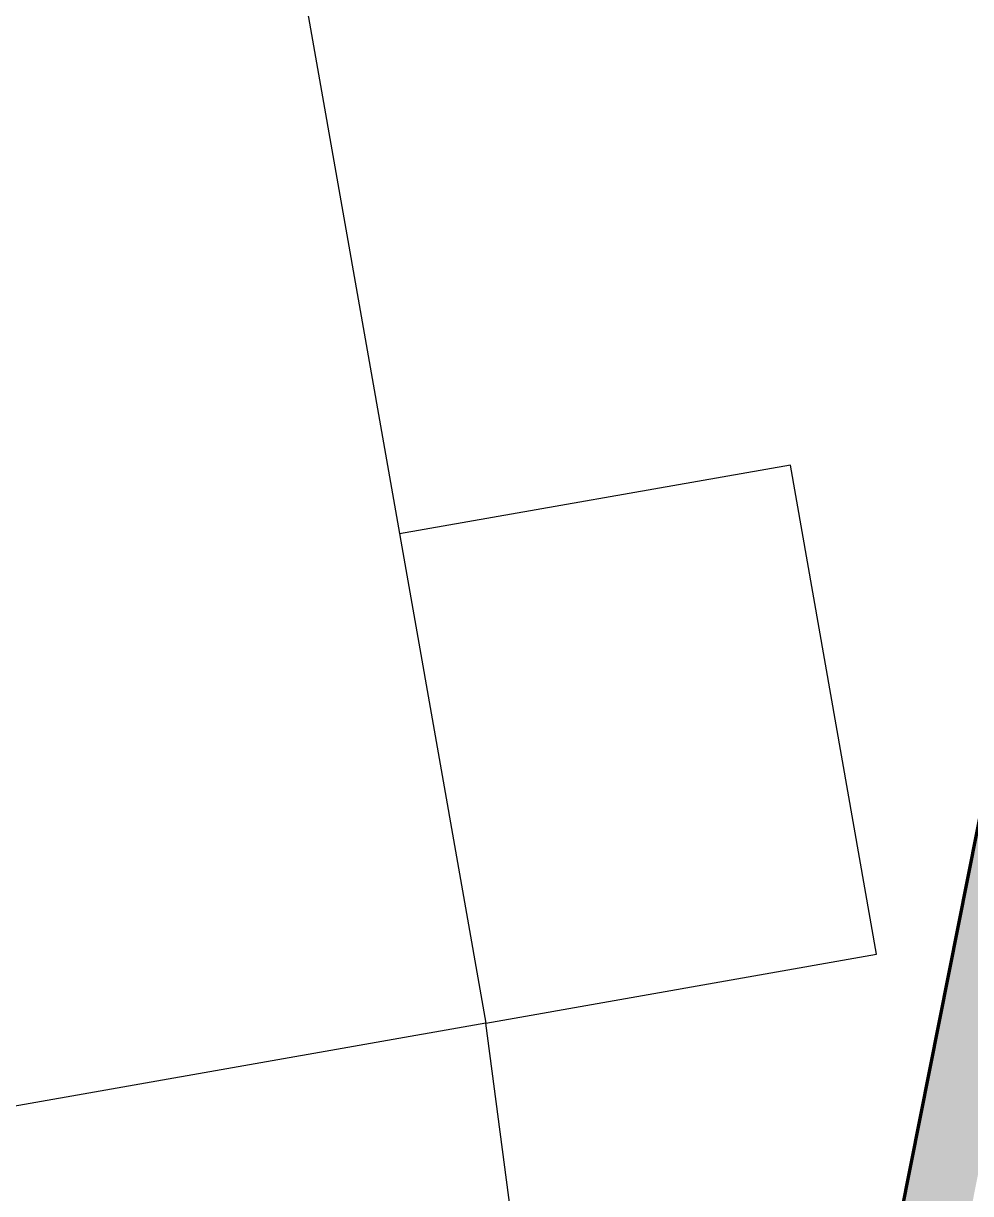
# Model space of a CAD drawing. Header units: millimetres. Extents: x 111 to 1506, y 14 to 566.
# Drawn here: x 180.91 to 209.14, y 127.87 to 162.74 of the extents above; entities that cross this region are included whole.
import ezdxf

# ---------------------------------------------------------------- set-up
doc = ezdxf.new("R2010")
doc.units = ezdxf.units.MM
doc.layers.add('G', color=254, linetype='Continuous', lineweight=5)

msp = doc.modelspace()

# ---------------------------------------------------------------- hatches: boundary and pattern name
at = {"layer": 'G', "lineweight": 100, "ltscale": 1000}
h = msp.add_hatch(dxfattribs=at)
h.set_pattern_fill('AR-HBONE', color=256, scale=0.046, angle=-8.355859, style=0)
h.set_pattern_definition([(36.644141, (430.36546, 1702.05599), (0.037814706, 0.257453002), [0.552, -0.184]), (126.644141, (430.5131, 1702.1658), (0.037814706, 0.257453002), [0.552, -0.184])])
h.paths.add_polyline_path([(213.07061, 157.37807), (214.77586, 155.697), (203.07053, 96.74537), (201.08828, 97.12101)])

# ---------------------------------------------------------------- linework, layer by layer
msp.add_line((200.7159, 95.15598), (222.24177, 203.56684))
for points in [[(163.83715, 170.08743), (187.40956, 174.24388), (194.69042, 132.95212), (169.27182, 128.47013), (163.83715, 170.08743)], [(194.69042, 132.95212), (206.34101, 135.00643), (203.77145, 149.57912), (192.12086, 147.5248)], [(169.27182, 128.47013), (175.12769, 129.50268), (180.37113, 99.76569), (198.64883, 102.98854), (194.69042, 132.95212)]]:
    msp.add_lwpolyline(points)
at = {"lineweight": 100, "ltscale": 1000}
msp.add_lwpolyline([(205.64373, 120.06211), (213.06751, 157.41118)], dxfattribs=at)

doc.saveas('drawing.dxf')
